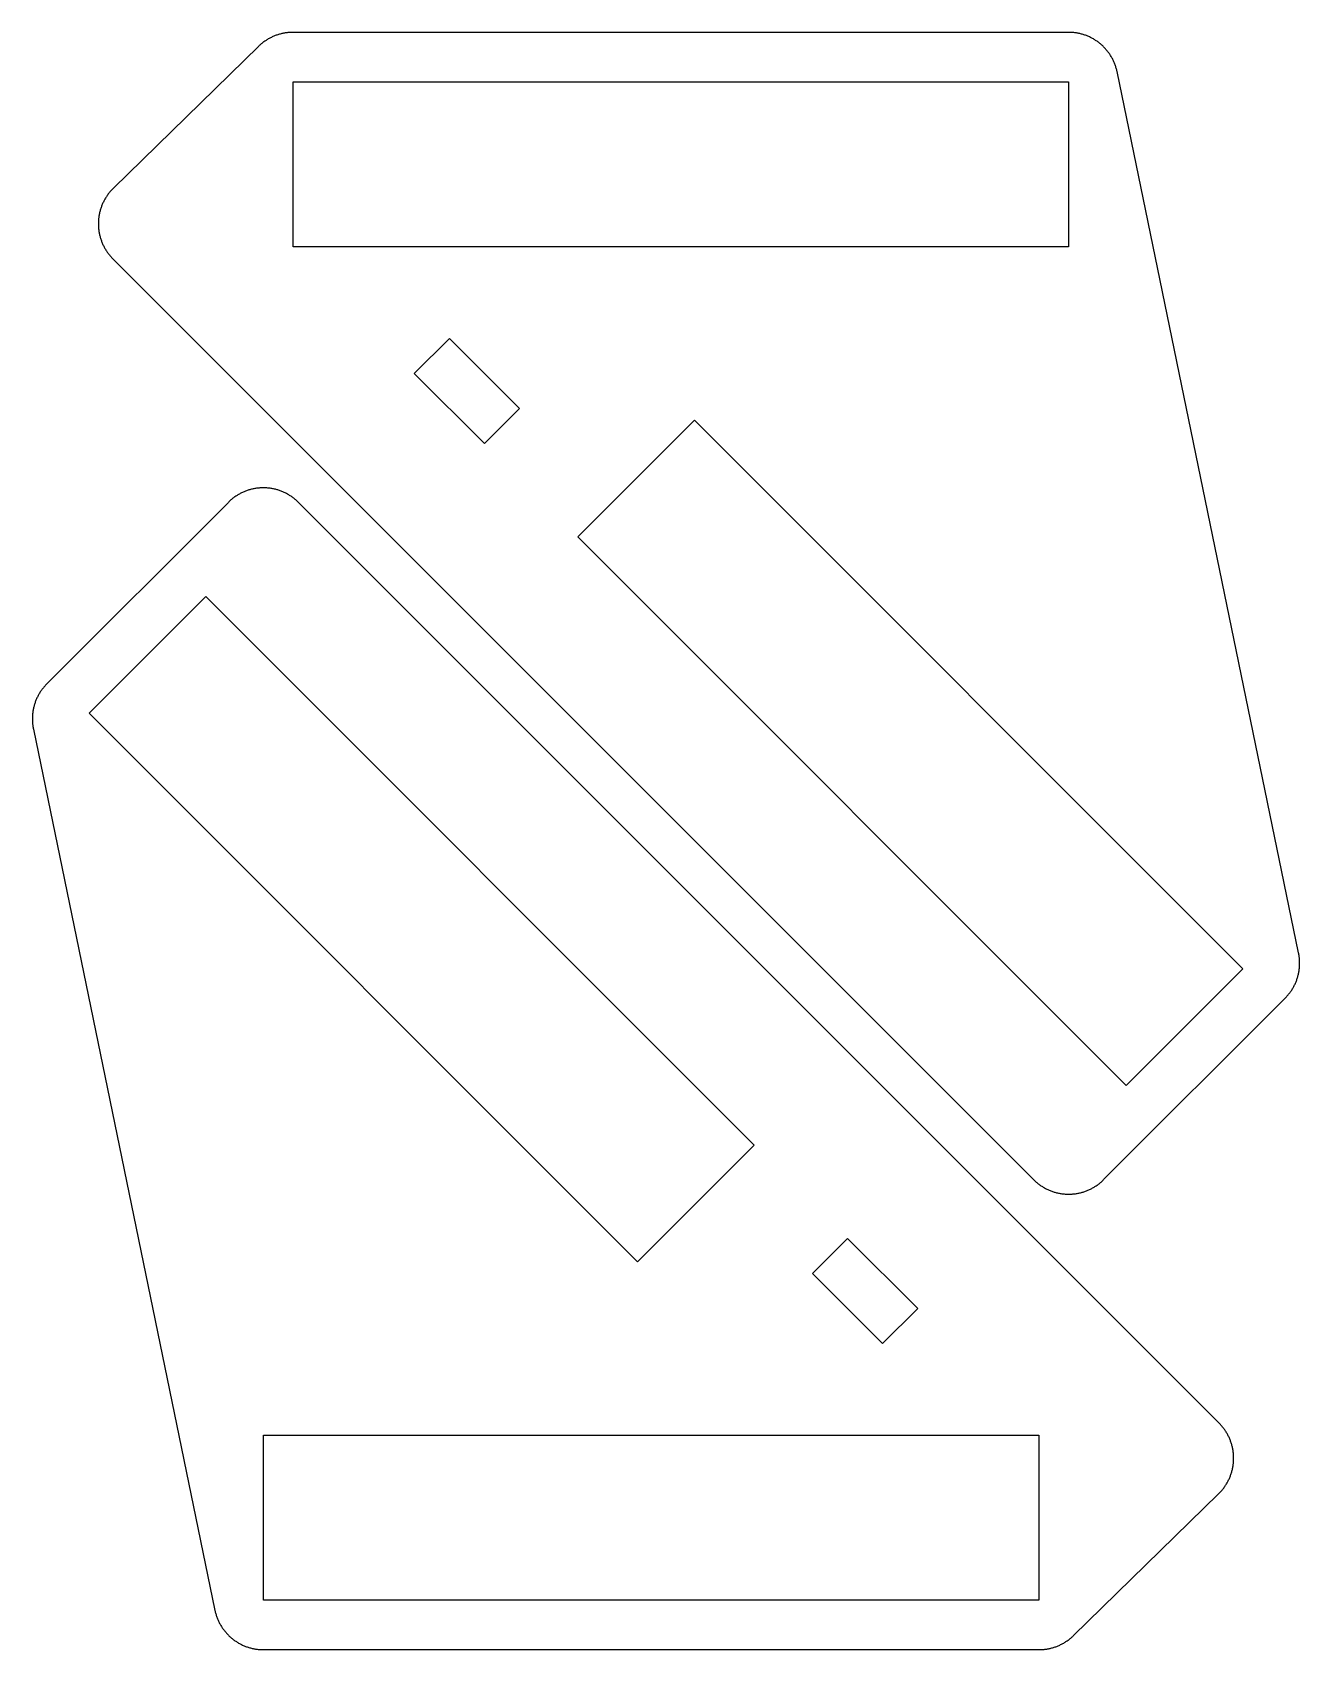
# Model space of a CAD drawing. Header units: metres. Extents: x 1.6 to 78.4, y -95 to 3.
import ezdxf

# ---------------------------------------------------------------- set-up
doc = ezdxf.new("R2010")
doc.units = ezdxf.units.M

msp = doc.modelspace()

# ---------------------------------------------------------------- linework, layer by layer
for p, q in [((16.8276, 2.94487), (16.7763, 2.93443)), ((16.879, 2.95442), (16.8276, 2.94487)), ((16.9307, 2.96306), (16.879, 2.95442)), ((16.9825, 2.97079), (16.9307, 2.96306)), ((17.0344, 2.97763), (16.9825, 2.97079)), ((17.0864, 2.98355), (17.0344, 2.97763)), ((17.1385, 2.98857), (17.0864, 2.98355)), ((17.1907, 2.99269), (17.1385, 2.98857)), ((17.243, 2.99588), (17.1907, 2.99269)), ((17.2953, 2.99817), (17.243, 2.99588)), ((17.3476, 2.99954), (17.2953, 2.99817)), ((17.4, 3), (17.3476, 2.99954)), ((64.4, 3), (17.4, 3)), ((64.4523, 2.99954), (64.4, 3)), ((64.5047, 2.99817), (64.4523, 2.99954)), ((64.557, 2.99588), (64.5047, 2.99817)), ((64.6093, 2.99269), (64.557, 2.99588)), ((64.6615, 2.98857), (64.6093, 2.99269)), ((64.7136, 2.98355), (64.6615, 2.98857)), ((64.7656, 2.97763), (64.7136, 2.98355)), ((64.8175, 2.97079), (64.7656, 2.97763)), ((64.8693, 2.96306), (64.8175, 2.97079)), ((64.9209, 2.95442), (64.8693, 2.96306)), ((64.9724, 2.94487), (64.9209, 2.95442)), ((65.0237, 2.93443), (64.9724, 2.94487)), ((15.316, 2.158), (6.51602, -6.44197)), ((15.354, 2.19405), (15.316, 2.158)), ((15.3926, 2.22943), (15.354, 2.19405)), ((15.4318, 2.26411), (15.3926, 2.22943)), ((15.4716, 2.29813), (15.4318, 2.26411)), ((15.512, 2.33144), (15.4716, 2.29813)), ((15.553, 2.36403), (15.512, 2.33144)), ((15.5945, 2.3959), (15.553, 2.36403)), ((15.6366, 2.42705), (15.5945, 2.3959)), ((15.6793, 2.45744), (15.6366, 2.42705)), ((15.7224, 2.48711), (15.6793, 2.45744)), ((15.7661, 2.51601), (15.7224, 2.48711)), ((15.8102, 2.54414), (15.7661, 2.51601)), ((15.8549, 2.57149), (15.8102, 2.54414)), ((15.9, 2.59807), (15.8549, 2.57149)), ((15.9456, 2.62386), (15.9, 2.59807)), ((15.9916, 2.64883), (15.9456, 2.62386)), ((16.038, 2.67302), (15.9916, 2.64883)), ((16.0849, 2.69638), (16.038, 2.67302)), ((16.1321, 2.71892), (16.0849, 2.69638)), ((16.1798, 2.74063), (16.1321, 2.71892)), ((16.2278, 2.76151), (16.1798, 2.74063)), ((16.2762, 2.78154), (16.2278, 2.76151)), ((16.3249, 2.80074), (16.2762, 2.78154)), ((16.3739, 2.81908), (16.3249, 2.80074)), ((16.4233, 2.83655), (16.3739, 2.81908)), ((16.4729, 2.85316), (16.4233, 2.83655)), ((16.5229, 2.86891), (16.4729, 2.85316)), ((16.5731, 2.88377), (16.5229, 2.86891)), ((16.6235, 2.89777), (16.5731, 2.88377)), ((16.6742, 2.91087), (16.6235, 2.89777)), ((16.7251, 2.9231), (16.6742, 2.91087)), ((16.7763, 2.93443), (16.7251, 2.9231)), ((65.0748, 2.9231), (65.0237, 2.93443)), ((65.1258, 2.91087), (65.0748, 2.9231)), ((65.1765, 2.89777), (65.1258, 2.91087)), ((65.2269, 2.88377), (65.1765, 2.89777)), ((65.2771, 2.86891), (65.2269, 2.88377)), ((65.327, 2.85316), (65.2771, 2.86891)), ((65.3767, 2.83655), (65.327, 2.85316)), ((65.4261, 2.81908), (65.3767, 2.83655)), ((65.4751, 2.80074), (65.4261, 2.81908)), ((65.5238, 2.78154), (65.4751, 2.80074)), ((65.5722, 2.76151), (65.5238, 2.78154)), ((65.6202, 2.74063), (65.5722, 2.76151)), ((65.6678, 2.71892), (65.6202, 2.74063)), ((65.7151, 2.69638), (65.6678, 2.71892)), ((65.762, 2.67302), (65.7151, 2.69638)), ((65.8084, 2.64883), (65.762, 2.67302)), ((65.8544, 2.62386), (65.8084, 2.64883)), ((65.9, 2.59807), (65.8544, 2.62386)), ((65.9451, 2.57149), (65.9, 2.59807)), ((65.9898, 2.54414), (65.9451, 2.57149)), ((66.0339, 2.51601), (65.9898, 2.54414)), ((66.0776, 2.48711), (66.0339, 2.51601)), ((66.1207, 2.45744), (66.0776, 2.48711)), ((66.1633, 2.42705), (66.1207, 2.45744)), ((66.2054, 2.3959), (66.1633, 2.42705)), ((66.247, 2.36403), (66.2054, 2.3959)), ((66.288, 2.33144), (66.247, 2.36403)), ((66.3284, 2.29813), (66.288, 2.33144)), ((66.3682, 2.26411), (66.3284, 2.29813)), ((66.4074, 2.22943), (66.3682, 2.26411)), ((66.446, 2.19405), (66.4074, 2.22943)), ((66.484, 2.158), (66.446, 2.19405)), ((66.5213, 2.12131), (66.484, 2.158)), ((66.558, 2.08397), (66.5213, 2.12131)), ((66.5941, 2.04599), (66.558, 2.08397)), ((66.6294, 2.00739), (66.5941, 2.04599)), ((66.6641, 1.96817), (66.6294, 2.00739)), ((66.6981, 1.92836), (66.6641, 1.96817)), ((66.7314, 1.88795), (66.6981, 1.92836)), ((66.764, 1.84697), (66.7314, 1.88795)), ((66.7959, 1.80544), (66.764, 1.84697)), ((66.827, 1.76335), (66.7959, 1.80544)), ((66.8575, 1.72072), (66.827, 1.76335)), ((66.8871, 1.67757), (66.8575, 1.72072)), ((66.916, 1.63391), (66.8871, 1.67757)), ((66.9441, 1.58975), (66.916, 1.63391)), ((66.9715, 1.5451), (66.9441, 1.58975)), ((66.9981, 1.5), (66.9715, 1.5451)), ((67.0238, 1.45442), (66.9981, 1.5)), ((67.0488, 1.4084), (67.0238, 1.45442)), ((67.073, 1.36197), (67.0488, 1.4084)), ((67.0964, 1.31511), (67.073, 1.36197)), ((67.1189, 1.26785), (67.0964, 1.31511)), ((67.1406, 1.2202), (67.1189, 1.26785)), ((67.1615, 1.17218), (67.1406, 1.2202)), ((67.1815, 1.12381), (67.1615, 1.17218)), ((67.2007, 1.0751), (67.1815, 1.12381)), ((67.2191, 1.02605), (67.2007, 1.0751)), ((67.2366, 0.9767), (67.2191, 1.02605)), ((17.4, -10), (17.4, 0)), ((17.4, 0), (64.4, 0)), ((64.4, 0), (64.4, -10)), ((67.2532, 0.92705), (67.2366, 0.9767)), ((67.2689, 0.87711), (67.2532, 0.92705)), ((67.2838, 0.8269), (67.2689, 0.87711)), ((67.2978, 0.77644), (67.2838, 0.8269)), ((67.3109, 0.72575), (67.2978, 0.77644)), ((67.3231, 0.67485), (67.3109, 0.72575)), ((67.3344, 0.62373), (67.3231, 0.67485)), ((78.3344, -52.7763), (67.3344, 0.62373)), ((6.17294, -6.83664), (6.14253, -6.87926)), ((6.20409, -6.79454), (6.17294, -6.83664)), ((6.23596, -6.75301), (6.20409, -6.79454)), ((6.26855, -6.71204), (6.23596, -6.75301)), ((6.30186, -6.67163), (6.26855, -6.71204)), ((6.33586, -6.63182), (6.30186, -6.67163)), ((6.37056, -6.59261), (6.33586, -6.63182)), ((6.40593, -6.554), (6.37056, -6.59261)), ((6.44197, -6.51602), (6.40593, -6.554)), ((6.47867, -6.47867), (6.44197, -6.51602)), ((6.51602, -6.44197), (6.47867, -6.47867)), ((5.70221, -7.82353), (5.6891, -7.87422)), ((5.7162, -7.77309), (5.70221, -7.82353)), ((5.73108, -7.72287), (5.7162, -7.77309)), ((5.74683, -7.67294), (5.73108, -7.72287)), ((5.76344, -7.62329), (5.74683, -7.67294)), ((5.78091, -7.57393), (5.76344, -7.62329)), ((5.79926, -7.52489), (5.78091, -7.57393)), ((5.81844, -7.47617), (5.79926, -7.52489)), ((5.83847, -7.4278), (5.81844, -7.47617)), ((5.85936, -7.37978), (5.83847, -7.4278)), ((5.88107, -7.33214), (5.85936, -7.37978)), ((5.90361, -7.28488), (5.88107, -7.33214)), ((5.92697, -7.23802), (5.90361, -7.28488)), ((5.95116, -7.19157), (5.92697, -7.23802)), ((5.97614, -7.14557), (5.95116, -7.19157)), ((6.00192, -7.09999), (5.97614, -7.14557)), ((6.02849, -7.05487), (6.00192, -7.09999)), ((6.05585, -7.01024), (6.02849, -7.05487)), ((6.08398, -6.96608), (6.05585, -7.01024)), ((6.11288, -6.92241), (6.08398, -6.96608)), ((6.14253, -6.87926), (6.11288, -6.92241)), ((5.60045, -8.54764), (5.59999, -8.59999)), ((5.59999, -8.59999), (5.60045, -8.65234)), ((5.60182, -8.4953), (5.60045, -8.54764)), ((5.60045, -8.65234), (5.60182, -8.7047)), ((5.60411, -8.44298), (5.60182, -8.4953)), ((5.60182, -8.7047), (5.60411, -8.757)), ((5.6073, -8.39072), (5.60411, -8.44298)), ((5.60411, -8.757), (5.6073, -8.80927)), ((5.6114, -8.33853), (5.6073, -8.39072)), ((5.6073, -8.80927), (5.6114, -8.86147)), ((5.61642, -8.28641), (5.6114, -8.33853)), ((5.62236, -8.23439), (5.61642, -8.28641)), ((5.62918, -8.18248), (5.62236, -8.23439)), ((5.63693, -8.13069), (5.62918, -8.18248)), ((5.64557, -8.07904), (5.63693, -8.13069)), ((5.65511, -8.02757), (5.64557, -8.07904)), ((5.66554, -7.97626), (5.65511, -8.02757)), ((5.67688, -7.92514), (5.66554, -7.97626)), ((5.6891, -7.87422), (5.67688, -7.92514)), ((5.6114, -8.86147), (5.61642, -8.91357)), ((5.61642, -8.91357), (5.62236, -8.96561)), ((5.62236, -8.96561), (5.62918, -9.01752)), ((5.62918, -9.01752), (5.63693, -9.06929)), ((5.63693, -9.06929), (5.64557, -9.12094)), ((5.64557, -9.12094), (5.65511, -9.17242)), ((5.65511, -9.17242), (5.66554, -9.22372)), ((5.66554, -9.22372), (5.67688, -9.27484)), ((5.67688, -9.27484), (5.6891, -9.32576)), ((5.6891, -9.32576), (5.70221, -9.37645)), ((5.70221, -9.37645), (5.7162, -9.42691)), ((5.7162, -9.42691), (5.73108, -9.47711)), ((5.73108, -9.47711), (5.74683, -9.52704)), ((5.74683, -9.52704), (5.76344, -9.57669)), ((5.76344, -9.57669), (5.78091, -9.62605)), ((5.78091, -9.62605), (5.79926, -9.67509)), ((5.79926, -9.67509), (5.81844, -9.72382)), ((5.81844, -9.72382), (5.83847, -9.77219)), ((5.83847, -9.77219), (5.85936, -9.82021)), ((5.85936, -9.82021), (5.88107, -9.86784)), ((5.88107, -9.86784), (5.90361, -9.9151)), ((5.90361, -9.9151), (5.92697, -9.96196)), ((5.92697, -9.96196), (5.95116, -10.0084)), ((5.95116, -10.0084), (5.97614, -10.0544)), ((5.97614, -10.0544), (6.00192, -10.1)), ((6.00192, -10.1), (6.02849, -10.1451)), ((6.02849, -10.1451), (6.05585, -10.1897)), ((6.05585, -10.1897), (6.08398, -10.2339)), ((6.08398, -10.2339), (6.11288, -10.2776)), ((6.11288, -10.2776), (6.14253, -10.3207)), ((6.14253, -10.3207), (6.17294, -10.3633)), ((6.17294, -10.3633), (6.20409, -10.4054)), ((6.20409, -10.4054), (6.23596, -10.447)), ((6.23596, -10.447), (6.26855, -10.488)), ((6.26855, -10.488), (6.30186, -10.5284)), ((6.30186, -10.5284), (6.33586, -10.5682)), ((6.33586, -10.5682), (6.37056, -10.6074)), ((6.37056, -10.6074), (6.40593, -10.646)), ((6.40593, -10.646), (6.44197, -10.684)), ((6.44197, -10.684), (6.47867, -10.7213)), ((6.47867, -10.7213), (62.2787, -66.5213)), ((64.4, -10), (17.4, -10)), ((24.7487, -17.6777), (26.8701, -15.5563)), ((26.8701, -15.5563), (31.1127, -19.799)), ((28.9914, -21.9203), (24.7487, -17.6777)), ((31.1127, -19.799), (28.9914, -21.9203)), ((34.6482, -27.5772), (41.7193, -20.5061)), ((41.7193, -20.5061), (74.9533, -53.7401)), ((13.4787, -25.4787), (2.47867, -36.4787)), ((13.516, -25.442), (13.4787, -25.4787)), ((13.554, -25.4059), (13.516, -25.442)), ((13.5926, -25.3706), (13.554, -25.4059)), ((13.6318, -25.3359), (13.5926, -25.3706)), ((13.6716, -25.3019), (13.6318, -25.3359)), ((13.712, -25.2686), (13.6716, -25.3019)), ((13.753, -25.236), (13.712, -25.2686)), ((13.7946, -25.2041), (13.753, -25.236)), ((13.8366, -25.1729), (13.7946, -25.2041)), ((13.8793, -25.1425), (13.8366, -25.1729)), ((13.9224, -25.1129), (13.8793, -25.1425)), ((13.9661, -25.084), (13.9224, -25.1129)), ((14.0102, -25.0558), (13.9661, -25.084)), ((14.0549, -25.0285), (14.0102, -25.0558)), ((14.1, -25.0019), (14.0549, -25.0285)), ((14.1456, -24.9761), (14.1, -25.0019)), ((14.1916, -24.9512), (14.1456, -24.9761)), ((14.238, -24.927), (14.1916, -24.9512)), ((14.2849, -24.9036), (14.238, -24.927)), ((14.3321, -24.8811), (14.2849, -24.9036)), ((14.3798, -24.8594), (14.3321, -24.8811)), ((14.4278, -24.8385), (14.3798, -24.8594)), ((14.4762, -24.8184), (14.4278, -24.8385)), ((14.5249, -24.7993), (14.4762, -24.8184)), ((14.5739, -24.7809), (14.5249, -24.7993)), ((14.6233, -24.7634), (14.5739, -24.7809)), ((14.6729, -24.7468), (14.6233, -24.7634)), ((14.7229, -24.7311), (14.6729, -24.7468)), ((14.7731, -24.7162), (14.7229, -24.7311)), ((14.8235, -24.7022), (14.7731, -24.7162)), ((14.8742, -24.6891), (14.8235, -24.7022)), ((14.9251, -24.6769), (14.8742, -24.6891)), ((14.9763, -24.6656), (14.9251, -24.6769)), ((15.0276, -24.6551), (14.9763, -24.6656)), ((15.0791, -24.6456), (15.0276, -24.6551)), ((15.1307, -24.6369), (15.0791, -24.6456)), ((15.1825, -24.6292), (15.1307, -24.6369)), ((15.2344, -24.6224), (15.1825, -24.6292)), ((15.2864, -24.6164), (15.2344, -24.6224)), ((15.3385, -24.6114), (15.2864, -24.6164)), ((15.3907, -24.6073), (15.3385, -24.6114)), ((15.443, -24.6041), (15.3907, -24.6073)), ((15.4953, -24.6018), (15.443, -24.6041)), ((15.5476, -24.6004), (15.4953, -24.6018)), ((15.6, -24.6), (15.5476, -24.6004)), ((15.6523, -24.6004), (15.6, -24.6)), ((15.7047, -24.6018), (15.6523, -24.6004)), ((15.757, -24.6041), (15.7047, -24.6018)), ((15.8093, -24.6073), (15.757, -24.6041)), ((15.8615, -24.6114), (15.8093, -24.6073)), ((15.9136, -24.6164), (15.8615, -24.6114)), ((15.9656, -24.6224), (15.9136, -24.6164)), ((16.0175, -24.6292), (15.9656, -24.6224)), ((16.0693, -24.6369), (16.0175, -24.6292)), ((16.1209, -24.6456), (16.0693, -24.6369)), ((16.1724, -24.6551), (16.1209, -24.6456)), ((16.2237, -24.6656), (16.1724, -24.6551)), ((16.2748, -24.6769), (16.2237, -24.6656)), ((16.3258, -24.6891), (16.2748, -24.6769)), ((16.3764, -24.7022), (16.3258, -24.6891)), ((16.4269, -24.7162), (16.3764, -24.7022)), ((16.4771, -24.7311), (16.4269, -24.7162)), ((16.527, -24.7468), (16.4771, -24.7311)), ((16.5767, -24.7634), (16.527, -24.7468)), ((16.6261, -24.7809), (16.5767, -24.7634)), ((16.6751, -24.7993), (16.6261, -24.7809)), ((16.7238, -24.8184), (16.6751, -24.7993)), ((16.7722, -24.8385), (16.7238, -24.8184)), ((16.8202, -24.8594), (16.7722, -24.8385)), ((16.8678, -24.8811), (16.8202, -24.8594)), ((16.9151, -24.9036), (16.8678, -24.8811)), ((16.962, -24.927), (16.9151, -24.9036)), ((17.0084, -24.9512), (16.962, -24.927)), ((17.0544, -24.9761), (17.0084, -24.9512)), ((17.1, -25.0019), (17.0544, -24.9761)), ((17.1451, -25.0285), (17.1, -25.0019)), ((17.1898, -25.0558), (17.1451, -25.0285)), ((17.2339, -25.084), (17.1898, -25.0558)), ((17.2776, -25.1129), (17.2339, -25.084)), ((17.3207, -25.1425), (17.2776, -25.1129)), ((17.3634, -25.1729), (17.3207, -25.1425)), ((17.4054, -25.2041), (17.3634, -25.1729)), ((17.447, -25.236), (17.4054, -25.2041)), ((17.488, -25.2686), (17.447, -25.236)), ((17.5284, -25.3019), (17.488, -25.2686)), ((17.5682, -25.3359), (17.5284, -25.3019)), ((17.6074, -25.3706), (17.5682, -25.3359)), ((17.646, -25.4059), (17.6074, -25.3706)), ((17.684, -25.442), (17.646, -25.4059)), ((17.7213, -25.4787), (17.684, -25.442)), ((73.5213, -81.2787), (17.7213, -25.4787)), ((67.8822, -60.8112), (34.6482, -27.5772)), ((5.04668, -38.2599), (12.1177, -31.1888)), ((12.1177, -31.1888), (45.3518, -64.4228)), ((1.92697, -37.238), (1.90361, -37.2849)), ((1.95116, -37.1916), (1.92697, -37.238)), ((1.97614, -37.1456), (1.95116, -37.1916)), ((2.00192, -37.1), (1.97614, -37.1456)), ((2.02849, -37.0549), (2.00192, -37.1)), ((2.05585, -37.0102), (2.02849, -37.0549)), ((2.08398, -36.9661), (2.05585, -37.0102)), ((2.11288, -36.9224), (2.08398, -36.9661)), ((2.14253, -36.8793), (2.11288, -36.9224)), ((2.17294, -36.8366), (2.14253, -36.8793)), ((2.20409, -36.7946), (2.17294, -36.8366)), ((2.23596, -36.753), (2.20409, -36.7946)), ((2.26855, -36.712), (2.23596, -36.753)), ((2.30186, -36.6716), (2.26855, -36.712)), ((2.33586, -36.6318), (2.30186, -36.6716)), ((2.37056, -36.5926), (2.33586, -36.6318)), ((2.40593, -36.554), (2.37056, -36.5926)), ((2.44197, -36.516), (2.40593, -36.554)), ((2.47867, -36.4787), (2.44197, -36.516)), ((1.6292, -38.1825), (1.62236, -38.2344)), ((1.63693, -38.1307), (1.6292, -38.1825)), ((1.64557, -38.0791), (1.63693, -38.1307)), ((1.65511, -38.0276), (1.64557, -38.0791)), ((1.66556, -37.9763), (1.65511, -38.0276)), ((1.67688, -37.9251), (1.66556, -37.9763)), ((1.6891, -37.8742), (1.67688, -37.9251)), ((1.70221, -37.8235), (1.6891, -37.8742)), ((1.7162, -37.7731), (1.70221, -37.8235)), ((1.73108, -37.7229), (1.7162, -37.7731)), ((1.74683, -37.6729), (1.73108, -37.7229)), ((1.76344, -37.6233), (1.74683, -37.6729)), ((1.78091, -37.5739), (1.76344, -37.6233)), ((1.79926, -37.5249), (1.78091, -37.5739)), ((1.81844, -37.4762), (1.79926, -37.5249)), ((1.83849, -37.4278), (1.81844, -37.4762)), ((1.85936, -37.3798), (1.83849, -37.4278)), ((1.88107, -37.3321), (1.85936, -37.3798)), ((1.90361, -37.2849), (1.88107, -37.3321)), ((1.60045, -38.5476), (1.59999, -38.6)), ((1.59999, -38.6), (1.60045, -38.6524)), ((1.60182, -38.4953), (1.60045, -38.5476)), ((1.60045, -38.6524), (1.60182, -38.7047)), ((1.60411, -38.443), (1.60182, -38.4953)), ((1.60182, -38.7047), (1.60411, -38.757)), ((1.6073, -38.3907), (1.60411, -38.443)), ((1.60411, -38.757), (1.6073, -38.8093)), ((1.6114, -38.3385), (1.6073, -38.3907)), ((1.6073, -38.8093), (1.6114, -38.8615)), ((1.61642, -38.2864), (1.6114, -38.3385)), ((1.6114, -38.8615), (1.61642, -38.9136)), ((1.62236, -38.2344), (1.61642, -38.2864)), ((1.61642, -38.9136), (1.62236, -38.9656)), ((1.62236, -38.9656), (1.6292, -39.0175)), ((1.6292, -39.0175), (1.63693, -39.0693)), ((1.63693, -39.0693), (1.64557, -39.1209)), ((1.64557, -39.1209), (1.65511, -39.1724)), ((1.65511, -39.1724), (1.66556, -39.2237)), ((38.2807, -71.4939), (5.04668, -38.2599)), ((1.66556, -39.2237), (12.6656, -92.6237)), ((78.3449, -52.8276), (78.3344, -52.7763)), ((78.3544, -52.879), (78.3449, -52.8276)), ((78.3631, -52.9307), (78.3544, -52.879)), ((74.9533, -53.7401), (67.8822, -60.8112)), ((78.3544, -53.9209), (78.3631, -53.8693)), ((78.3708, -52.9825), (78.3631, -52.9307)), ((78.3631, -53.8693), (78.3708, -53.8175)), ((78.3776, -53.0344), (78.3708, -52.9825)), ((78.3708, -53.8175), (78.3776, -53.7656)), ((78.3836, -53.0864), (78.3776, -53.0344)), ((78.3776, -53.7656), (78.3836, -53.7136)), ((78.3886, -53.1385), (78.3836, -53.0864)), ((78.3836, -53.7136), (78.3886, -53.6615)), ((78.3927, -53.1907), (78.3886, -53.1385)), ((78.3886, -53.6615), (78.3927, -53.6093)), ((78.3959, -53.243), (78.3927, -53.1907)), ((78.3927, -53.6093), (78.3959, -53.557)), ((78.3982, -53.2953), (78.3959, -53.243)), ((78.3959, -53.557), (78.3982, -53.5047)), ((78.3995, -53.3476), (78.3982, -53.2953)), ((78.3982, -53.5047), (78.3995, -53.4523)), ((78.4, -53.4), (78.3995, -53.3476)), ((78.3995, -53.4523), (78.4, -53.4)), ((77.9981, -54.9), (78.0238, -54.8544)), ((78.0238, -54.8544), (78.0488, -54.8084)), ((78.0488, -54.8084), (78.073, -54.762)), ((78.073, -54.762), (78.0964, -54.7151)), ((78.0964, -54.7151), (78.1189, -54.6678)), ((78.1189, -54.6678), (78.1406, -54.6202)), ((78.1406, -54.6202), (78.1615, -54.5722)), ((78.1615, -54.5722), (78.1815, -54.5238)), ((78.1815, -54.5238), (78.2007, -54.4751)), ((78.2007, -54.4751), (78.2191, -54.4261)), ((78.2191, -54.4261), (78.2366, -54.3767)), ((78.2366, -54.3767), (78.2532, -54.327)), ((78.2532, -54.327), (78.2689, -54.2771)), ((78.2689, -54.2771), (78.2838, -54.2269)), ((78.2838, -54.2269), (78.2978, -54.1765)), ((78.2978, -54.1765), (78.3109, -54.1258)), ((78.3109, -54.1258), (78.3231, -54.0748)), ((78.3231, -54.0748), (78.3344, -54.0237)), ((78.3344, -54.0237), (78.3449, -53.9724)), ((78.3449, -53.9724), (78.3544, -53.9209)), ((66.5213, -66.5213), (77.5213, -55.5213)), ((77.5213, -55.5213), (77.558, -55.484)), ((77.558, -55.484), (77.5941, -55.446)), ((77.5941, -55.446), (77.6294, -55.4074)), ((77.6294, -55.4074), (77.6641, -55.3682)), ((77.6641, -55.3682), (77.6981, -55.3284)), ((77.6981, -55.3284), (77.7314, -55.2879)), ((77.7314, -55.2879), (77.764, -55.247)), ((77.764, -55.247), (77.7959, -55.2054)), ((77.7959, -55.2054), (77.827, -55.1633)), ((77.827, -55.1633), (77.8575, -55.1207)), ((77.8575, -55.1207), (77.8871, -55.0776)), ((77.8871, -55.0776), (77.916, -55.0339)), ((77.916, -55.0339), (77.9441, -54.9897)), ((77.9441, -54.9897), (77.9715, -54.9451)), ((77.9715, -54.9451), (77.9981, -54.9)), ((45.3518, -64.4228), (38.2807, -71.4939)), ((62.2787, -66.5213), (62.316, -66.558)), ((62.316, -66.558), (62.354, -66.5941)), ((62.354, -66.5941), (62.3926, -66.6294)), ((62.3926, -66.6294), (62.4318, -66.6641)), ((66.3682, -66.6641), (66.4074, -66.6294)), ((66.4074, -66.6294), (66.446, -66.5941)), ((66.446, -66.5941), (66.484, -66.558)), ((66.484, -66.558), (66.5213, -66.5213)), ((62.4318, -66.6641), (62.4716, -66.6981)), ((62.4716, -66.6981), (62.512, -66.7314)), ((62.512, -66.7314), (62.553, -66.764)), ((62.553, -66.764), (62.5945, -66.7959)), ((62.5945, -66.7959), (62.6366, -66.827)), ((62.6366, -66.827), (62.6793, -66.8575)), ((62.6793, -66.8575), (62.7224, -66.8871)), ((62.7224, -66.8871), (62.7661, -66.916)), ((62.7661, -66.916), (62.8102, -66.9441)), ((62.8102, -66.9441), (62.8549, -66.9715)), ((62.8549, -66.9715), (62.9, -66.9981)), ((62.9, -66.9981), (62.9456, -67.0238)), ((62.9456, -67.0238), (62.9916, -67.0488)), ((62.9916, -67.0488), (63.038, -67.073)), ((63.038, -67.073), (63.0849, -67.0964)), ((63.0849, -67.0964), (63.1321, -67.1189)), ((63.1321, -67.1189), (63.1798, -67.1406)), ((63.1798, -67.1406), (63.2278, -67.1615)), ((63.2278, -67.1615), (63.2762, -67.1815)), ((63.2762, -67.1815), (63.3249, -67.2007)), ((63.3249, -67.2007), (63.3739, -67.2191)), ((63.3739, -67.2191), (63.4233, -67.2366)), ((63.4233, -67.2366), (63.4729, -67.2532)), ((63.4729, -67.2532), (63.5229, -67.2689)), ((63.5229, -67.2689), (63.5731, -67.2838)), ((63.5731, -67.2838), (63.6235, -67.2978)), ((63.6235, -67.2978), (63.6742, -67.3109)), ((63.6742, -67.3109), (63.7251, -67.3231)), ((63.7251, -67.3231), (63.7763, -67.3344)), ((63.7763, -67.3344), (63.8276, -67.3449)), ((63.8276, -67.3449), (63.879, -67.3544)), ((63.879, -67.3544), (63.9307, -67.3631)), ((63.9307, -67.3631), (63.9825, -67.3708)), ((63.9825, -67.3708), (64.0344, -67.3776)), ((64.0344, -67.3776), (64.0864, -67.3836)), ((64.0864, -67.3836), (64.1385, -67.3886)), ((64.1385, -67.3886), (64.1907, -67.3927)), ((64.1907, -67.3927), (64.243, -67.3959)), ((64.243, -67.3959), (64.2953, -67.3982)), ((64.2953, -67.3982), (64.3476, -67.3995)), ((64.3476, -67.3995), (64.4, -67.4)), ((64.4, -67.4), (64.4523, -67.3995)), ((64.4523, -67.3995), (64.5047, -67.3982)), ((64.5047, -67.3982), (64.557, -67.3959)), ((64.557, -67.3959), (64.6093, -67.3927)), ((64.6093, -67.3927), (64.6615, -67.3886)), ((64.6615, -67.3886), (64.7136, -67.3836)), ((64.7136, -67.3836), (64.7656, -67.3776)), ((64.7656, -67.3776), (64.8175, -67.3708)), ((64.8175, -67.3708), (64.8693, -67.3631)), ((64.8693, -67.3631), (64.9209, -67.3544)), ((64.9209, -67.3544), (64.9724, -67.3449)), ((64.9724, -67.3449), (65.0237, -67.3344)), ((65.0237, -67.3344), (65.0748, -67.3231)), ((65.0748, -67.3231), (65.1258, -67.3109)), ((65.1258, -67.3109), (65.1765, -67.2978)), ((65.1765, -67.2978), (65.2269, -67.2838)), ((65.2269, -67.2838), (65.2771, -67.2689)), ((65.2771, -67.2689), (65.327, -67.2532)), ((65.327, -67.2532), (65.3767, -67.2366)), ((65.3767, -67.2366), (65.4261, -67.2191)), ((65.4261, -67.2191), (65.4751, -67.2007)), ((65.4751, -67.2007), (65.5238, -67.1815)), ((65.5238, -67.1815), (65.5722, -67.1615)), ((65.5722, -67.1615), (65.6202, -67.1406)), ((65.6202, -67.1406), (65.6678, -67.1189)), ((65.6678, -67.1189), (65.7151, -67.0964)), ((65.7151, -67.0964), (65.762, -67.073)), ((65.762, -67.073), (65.8084, -67.0488)), ((65.8084, -67.0488), (65.8544, -67.0238)), ((65.8544, -67.0238), (65.9, -66.9981)), ((65.9, -66.9981), (65.9451, -66.9715)), ((65.9451, -66.9715), (65.9898, -66.9441)), ((65.9898, -66.9441), (66.0339, -66.916)), ((66.0339, -66.916), (66.0776, -66.8871)), ((66.0776, -66.8871), (66.1207, -66.8575)), ((66.1207, -66.8575), (66.1633, -66.827)), ((66.1633, -66.827), (66.2054, -66.7959)), ((66.2054, -66.7959), (66.247, -66.764)), ((66.247, -66.764), (66.288, -66.7314)), ((66.288, -66.7314), (66.3284, -66.6981)), ((66.3284, -66.6981), (66.3682, -66.6641)), ((48.8873, -72.201), (51.0086, -70.0797)), ((51.0086, -70.0797), (55.2513, -74.3223)), ((53.1299, -76.4436), (48.8873, -72.201)), ((55.2513, -74.3223), (53.1299, -76.4436)), ((73.558, -81.316), (73.5213, -81.2787)), ((73.5941, -81.354), (73.558, -81.316)), ((15.6, -92), (15.6, -82)), ((15.6, -82), (62.6, -82)), ((62.6, -82), (62.6, -92)), ((73.6294, -81.3926), (73.5941, -81.354)), ((73.6641, -81.4318), (73.6294, -81.3926)), ((73.6981, -81.4716), (73.6641, -81.4318)), ((73.7314, -81.512), (73.6981, -81.4716)), ((73.764, -81.553), (73.7314, -81.512)), ((73.7959, -81.5946), (73.764, -81.553)), ((73.827, -81.6366), (73.7959, -81.5946)), ((73.8575, -81.6793), (73.827, -81.6366)), ((73.8871, -81.7224), (73.8575, -81.6793)), ((73.916, -81.7661), (73.8871, -81.7224)), ((73.9441, -81.8102), (73.916, -81.7661)), ((73.9715, -81.8549), (73.9441, -81.8102)), ((73.9981, -81.9), (73.9715, -81.8549)), ((74.0238, -81.9456), (73.9981, -81.9)), ((74.0488, -81.9916), (74.0238, -81.9456)), ((74.073, -82.038), (74.0488, -81.9916)), ((74.0964, -82.0849), (74.073, -82.038)), ((74.1189, -82.1321), (74.0964, -82.0849)), ((74.1406, -82.1798), (74.1189, -82.1321)), ((74.1615, -82.2278), (74.1406, -82.1798)), ((74.1815, -82.2762), (74.1615, -82.2278)), ((74.2007, -82.3249), (74.1815, -82.2762)), ((74.2191, -82.3739), (74.2007, -82.3249)), ((74.2366, -82.4233), (74.2191, -82.3739)), ((74.2532, -82.4729), (74.2366, -82.4233)), ((74.2689, -82.5229), (74.2532, -82.4729)), ((74.2838, -82.5731), (74.2689, -82.5229)), ((74.2978, -82.6235), (74.2838, -82.5731)), ((74.3109, -82.6742), (74.2978, -82.6235)), ((74.3231, -82.7251), (74.3109, -82.6742)), ((74.3344, -82.7763), (74.3231, -82.7251)), ((74.3449, -82.8276), (74.3344, -82.7763)), ((74.3544, -82.8791), (74.3449, -82.8276)), ((74.3631, -82.9307), (74.3544, -82.8791)), ((74.3708, -82.9825), (74.3631, -82.9307)), ((74.3776, -83.0344), (74.3708, -82.9825)), ((74.3836, -83.0864), (74.3776, -83.0344)), ((74.3886, -83.1385), (74.3836, -83.0864)), ((74.3927, -83.1907), (74.3886, -83.1385)), ((74.3959, -83.243), (74.3927, -83.1907)), ((74.3982, -83.2953), (74.3959, -83.243)), ((74.3995, -83.3476), (74.3982, -83.2953)), ((74.2532, -84.327), (74.2689, -84.2771)), ((74.2689, -84.2771), (74.2838, -84.2269)), ((74.2838, -84.2269), (74.2978, -84.1765)), ((74.2978, -84.1765), (74.3109, -84.1258)), ((74.3109, -84.1258), (74.3231, -84.0748)), ((74.3231, -84.0748), (74.3344, -84.0237)), ((74.3344, -84.0237), (74.3449, -83.9724)), ((74.3449, -83.9724), (74.3544, -83.9209)), ((74.3544, -83.9209), (74.3631, -83.8693)), ((74.3631, -83.8693), (74.3708, -83.8175)), ((74.3708, -83.8175), (74.3776, -83.7656)), ((74.3776, -83.7656), (74.3836, -83.7136)), ((74.3836, -83.7136), (74.3886, -83.6615)), ((74.3886, -83.6615), (74.3927, -83.6093)), ((74.3927, -83.6093), (74.3959, -83.557)), ((74.3959, -83.557), (74.3982, -83.5047)), ((74.3982, -83.5047), (74.3995, -83.4523)), ((74.4, -83.4), (74.3995, -83.3476)), ((74.3995, -83.4523), (74.4, -83.4)), ((73.7314, -85.288), (73.764, -85.247)), ((73.764, -85.247), (73.7959, -85.2054)), ((73.7959, -85.2054), (73.827, -85.1633)), ((73.827, -85.1633), (73.8575, -85.1207)), ((73.8575, -85.1207), (73.8871, -85.0776)), ((73.8871, -85.0776), (73.916, -85.0339)), ((73.916, -85.0339), (73.9441, -84.9898)), ((73.9441, -84.9898), (73.9715, -84.9451)), ((73.9715, -84.9451), (73.9981, -84.9)), ((73.9981, -84.9), (74.0238, -84.8544)), ((74.0238, -84.8544), (74.0488, -84.8084)), ((74.0488, -84.8084), (74.073, -84.762)), ((74.073, -84.762), (74.0964, -84.7151)), ((74.0964, -84.7151), (74.1189, -84.6678)), ((74.1189, -84.6678), (74.1406, -84.6202)), ((74.1406, -84.6202), (74.1615, -84.5722)), ((74.1615, -84.5722), (74.1815, -84.5238)), ((74.1815, -84.5238), (74.2007, -84.4751)), ((74.2007, -84.4751), (74.2191, -84.4261)), ((74.2191, -84.4261), (74.2366, -84.3767)), ((74.2366, -84.3767), (74.2532, -84.327)), ((64.684, -94.158), (73.484, -85.558)), ((73.484, -85.558), (73.5213, -85.5213)), ((73.5213, -85.5213), (73.558, -85.484)), ((73.558, -85.484), (73.5941, -85.446)), ((73.5941, -85.446), (73.6294, -85.4074)), ((73.6294, -85.4074), (73.6641, -85.3682)), ((73.6641, -85.3682), (73.6981, -85.3284)), ((73.6981, -85.3284), (73.7314, -85.288)), ((62.6, -92), (15.6, -92)), ((12.6656, -92.6237), (12.6769, -92.6749)), ((12.6769, -92.6749), (12.6891, -92.7258)), ((12.6891, -92.7258), (12.7022, -92.7765)), ((12.7022, -92.7765), (12.7162, -92.8269)), ((12.7162, -92.8269), (12.7311, -92.8771)), ((12.7311, -92.8771), (12.7468, -92.927)), ((12.7468, -92.927), (12.7634, -92.9767)), ((12.7634, -92.9767), (12.7809, -93.0261)), ((12.7809, -93.0261), (12.7993, -93.0751)), ((12.7993, -93.0751), (12.8184, -93.1238)), ((12.8184, -93.1238), (12.8385, -93.1722)), ((12.8385, -93.1722), (12.8594, -93.2202)), ((12.8594, -93.2202), (12.8811, -93.2679)), ((12.8811, -93.2679), (12.9036, -93.3151)), ((12.9036, -93.3151), (12.927, -93.362)), ((12.927, -93.362), (12.9512, -93.4084)), ((12.9512, -93.4084), (12.9761, -93.4544)), ((12.9761, -93.4544), (13.0019, -93.5)), ((13.0019, -93.5), (13.0285, -93.5451)), ((13.0285, -93.5451), (13.0558, -93.5898)), ((13.0558, -93.5898), (13.084, -93.6339)), ((13.084, -93.6339), (13.1129, -93.6776)), ((13.1129, -93.6776), (13.1425, -93.7207)), ((13.1425, -93.7207), (13.1729, -93.7634)), ((13.1729, -93.7634), (13.2041, -93.8054)), ((13.2041, -93.8054), (13.236, -93.847)), ((13.236, -93.847), (13.2686, -93.888)), ((13.2686, -93.888), (13.3019, -93.9284)), ((13.3019, -93.9284), (13.3359, -93.9682)), ((13.3359, -93.9682), (13.3706, -94.0074)), ((13.3706, -94.0074), (13.4059, -94.046)), ((13.4059, -94.046), (13.442, -94.084)), ((13.442, -94.084), (13.4787, -94.1213)), ((13.4787, -94.1213), (13.516, -94.158)), ((13.516, -94.158), (13.554, -94.1941)), ((13.554, -94.1941), (13.5926, -94.2294)), ((13.5926, -94.2294), (13.6318, -94.2641)), ((13.6318, -94.2641), (13.6716, -94.2981)), ((13.6716, -94.2981), (13.712, -94.3314)), ((13.712, -94.3314), (13.753, -94.364)), ((13.753, -94.364), (13.7946, -94.3959)), ((13.7946, -94.3959), (13.8366, -94.427)), ((13.8366, -94.427), (13.8793, -94.4575)), ((13.8793, -94.4575), (13.9224, -94.4871)), ((13.9224, -94.4871), (13.9661, -94.516)), ((13.9661, -94.516), (14.0102, -94.5441)), ((14.0102, -94.5441), (14.0549, -94.5715)), ((14.0549, -94.5715), (14.1, -94.5981)), ((14.1, -94.5981), (14.1456, -94.6239)), ((14.1456, -94.6239), (14.1916, -94.6488)), ((14.1916, -94.6488), (14.238, -94.673)), ((14.238, -94.673), (14.2849, -94.6964)), ((14.2849, -94.6964), (14.3321, -94.7189)), ((14.3321, -94.7189), (14.3798, -94.7406)), ((14.3798, -94.7406), (14.4278, -94.7615)), ((14.4278, -94.7615), (14.4762, -94.7816)), ((14.4762, -94.7816), (14.5249, -94.8007)), ((14.5249, -94.8007), (14.5739, -94.8191)), ((14.5739, -94.8191), (14.6233, -94.8365)), ((14.6233, -94.8365), (14.6729, -94.8532)), ((14.6729, -94.8532), (14.7229, -94.8689)), ((14.7229, -94.8689), (14.7731, -94.8838)), ((14.7731, -94.8838), (14.8235, -94.8978)), ((14.8235, -94.8978), (14.8742, -94.9109)), ((14.8742, -94.9109), (14.9251, -94.9231)), ((14.9251, -94.9231), (14.9763, -94.9344)), ((14.9763, -94.9344), (15.0276, -94.9449)), ((15.0276, -94.9449), (15.0791, -94.9544)), ((15.0791, -94.9544), (15.1307, -94.9631)), ((15.1307, -94.9631), (15.1825, -94.9708)), ((15.1825, -94.9708), (15.2344, -94.9776)), ((15.2344, -94.9776), (15.2864, -94.9836)), ((15.2864, -94.9836), (15.3385, -94.9886)), ((15.3385, -94.9886), (15.3907, -94.9927)), ((15.3907, -94.9927), (15.443, -94.9959)), ((15.443, -94.9959), (15.4953, -94.9982)), ((15.4953, -94.9982), (15.5476, -94.9995)), ((15.5476, -94.9995), (15.6, -95)), ((15.6, -95), (62.6, -95)), ((62.6, -95), (62.6524, -94.9995)), ((62.6524, -94.9995), (62.7047, -94.9982)), ((62.7047, -94.9982), (62.757, -94.9959)), ((62.757, -94.9959), (62.8093, -94.9927)), ((62.8093, -94.9927), (62.8615, -94.9886)), ((62.8615, -94.9886), (62.9136, -94.9836)), ((62.9136, -94.9836), (62.9656, -94.9776)), ((62.9656, -94.9776), (63.0175, -94.9708)), ((63.0175, -94.9708), (63.0693, -94.9631)), ((63.0693, -94.9631), (63.1209, -94.9544)), ((63.1209, -94.9544), (63.1724, -94.9449)), ((63.1724, -94.9449), (63.2237, -94.9344)), ((63.2237, -94.9344), (63.2748, -94.9231)), ((63.2748, -94.9231), (63.3258, -94.9109)), ((63.3258, -94.9109), (63.3764, -94.8978)), ((63.3764, -94.8978), (63.4269, -94.8838)), ((63.4269, -94.8838), (63.4771, -94.8689)), ((63.4771, -94.8689), (63.5271, -94.8532)), ((63.5271, -94.8532), (63.5767, -94.8365)), ((63.5767, -94.8365), (63.6261, -94.8191)), ((63.6261, -94.8191), (63.6751, -94.8007)), ((63.6751, -94.8007), (63.7238, -94.7816)), ((63.7238, -94.7816), (63.7722, -94.7615)), ((63.7722, -94.7615), (63.8202, -94.7406)), ((63.8202, -94.7406), (63.8678, -94.7189)), ((63.8678, -94.7189), (63.9151, -94.6964)), ((63.9151, -94.6964), (63.962, -94.673)), ((63.962, -94.673), (64.0084, -94.6488)), ((64.0084, -94.6488), (64.0544, -94.6239)), ((64.0544, -94.6239), (64.1, -94.5981)), ((64.1, -94.5981), (64.1451, -94.5715)), ((64.1451, -94.5715), (64.1898, -94.5441)), ((64.1898, -94.5441), (64.2339, -94.516)), ((64.2339, -94.516), (64.2776, -94.4871)), ((64.2776, -94.4871), (64.3207, -94.4575)), ((64.3207, -94.4575), (64.3634, -94.427)), ((64.3634, -94.427), (64.4054, -94.3959)), ((64.4054, -94.3959), (64.447, -94.364)), ((64.447, -94.364), (64.488, -94.3314)), ((64.488, -94.3314), (64.5284, -94.2981)), ((64.5284, -94.2981), (64.5682, -94.2641)), ((64.5682, -94.2641), (64.6074, -94.2294)), ((64.6074, -94.2294), (64.646, -94.1941)), ((64.646, -94.1941), (64.684, -94.158))]:
    msp.add_line(p, q)

doc.saveas('drawing.dxf')
